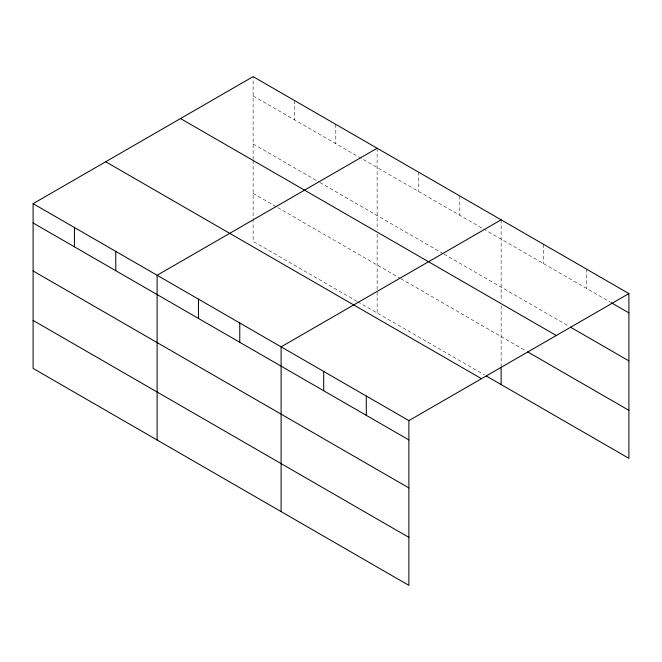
<?xml version="1.0" encoding="UTF-8"?>
<svg xmlns="http://www.w3.org/2000/svg" width="662" height="662" viewBox="0 0 662 662"><rect width="100%" height="100%" fill="white"/><g stroke="black" fill="none" stroke-linecap="round" stroke-linejoin="round"><path stroke-width="0.5" stroke-dasharray="3.31 2.48" d="M253.124 159.385L253.124 76.635M253.124 95.94L482.664 228.464M483.55 228.969L610.265 302.137M253.124 143.935L319.084 182.017M319.961 182.522L443.093 253.612M443.97 254.117L568.567 326.052M253.124 193.387L276.873 207.09M277.75 207.603L399.997 278.181M400.874 278.685L525.976 350.918M356.901 301.293L253.124 241.382L253.124 219.933M357.786 301.806L484.427 374.924M586.309 269.004L586.309 288.301M543.725 244.41L543.725 263.716M501.134 219.825L501.134 301.549M501.134 305.67L501.134 366.185M459.8 195.96L459.8 215.266M418.467 172.095L418.467 191.401M377.133 148.23L377.133 229.954M377.133 234.075L377.133 312.977M335.791 124.365L335.791 143.671M294.458 100.5L294.458 119.805M253.124 160.419L253.124 218.915"/><path stroke-width="0.99" d="M486.189 375.933L628.9 458.336L628.9 293.589L253.124 76.635L33.1 203.664L33.1 368.411L408.876 585.365L408.876 420.618L33.1 203.664M377.133 148.23L157.109 275.26L157.109 440.007M501.134 219.825L281.11 346.855L281.11 511.602M408.876 420.618L628.9 293.589M611.158 302.642L628.9 312.894M570.338 327.078L628.9 360.889M180.519 118.556L556.295 335.51M527.755 351.944L628.9 410.332M105.705 161.751L481.481 378.697M33.1 222.97L408.876 439.924M33.1 270.965L408.876 487.919M33.1 320.416L408.876 537.37M501.134 367.211L501.134 384.572M366.285 396.033L366.285 415.331M323.701 371.448L323.701 390.745M239.776 322.99L239.776 342.295M198.443 299.125L198.443 318.43M115.767 251.395L115.767 270.7M74.434 227.529L74.434 246.835"/></g></svg>
